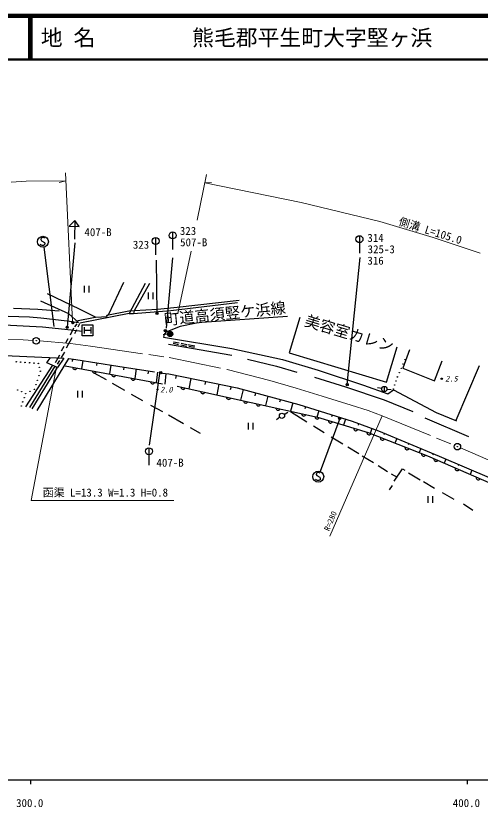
# Model space of a CAD drawing. Units: millimetres, scale not verified. Extents: x 40000 to 680000, y 20000 to 380000.
# Drawn here: x 364665 to 470996, y 198715 to 380000 of the extents above; entities that cross this region are included whole.
import ezdxf
from ezdxf.enums import TextEntityAlignment as Align

# ---------------------------------------------------------------- set-up
doc = ezdxf.new("R2010")
doc.units = ezdxf.units.MM
doc.header["$LTSCALE"] = 1000
doc.linetypes.add('CHAIN', pattern=[18.5, 12, -1.5, 3.5, -1.5])
for name, color, linetype, lineweight in [('M-BGD', 7, 'Continuous', 25), ('M-BGD-EXST', 7, 'Continuous', 25), ('M-BMK', 2, 'CHAIN', 13), ('M-BMK-SRVR', 3, 'Continuous', 25), ('M-STR-HTXT', 7, 'Continuous', 13), ('M-STR-STRC', 7, 'Continuous', 25), ('M-TTL', 2, 'Continuous', 140), ('M-TTL-BAND', 7, 'Continuous', 25), ('M-TTL-LINE', 7, 'Continuous', 50)]:
    doc.layers.add(name, color=color, linetype=linetype, lineweight=lineweight)
doc.layers.add('M-BMK-HTXT', color=7, linetype='Continuous')
doc.layers.add('M-TTL-TXT', color=7, linetype='Continuous')
doc.styles.add('ＭＳ ゴシック', font='')
doc.styles.get('ＭＳ ゴシック').set_extended_font_data('MS Gothic')

msp = doc.modelspace()

# ---------------------------------------------------------------- linework, layer by layer
at = {"layer": 'M-BGD'}
for p, q in [((380287, 318144), (380287, 316644)), ((381427, 316644), (381427, 318144)), ((389285, 318893), (385867, 311590)), ((394308, 318659), (390596, 311777)), ((395244, 318659), (391780, 312433)), ((371822, 316412), (379172, 312901)), ((394997, 316614), (394997, 315114)), ((396137, 315114), (396137, 316614)), ((376824, 311695), (370420, 314653)), ((400146, 312479), (415422, 314352)), ((415843, 314820), (401611, 313182)), ((364121, 313058), (369731, 312777)), ((369731, 312777), (374600, 312450)), ((379172, 312901), (382964, 310934)), ((390559, 312368), (385534, 311370)), ((391780, 312433), (390559, 312368)), ((391625, 311777), (400146, 312479)), ((391780, 312433), (391625, 311777)), ((397070, 312761), (391780, 312433)), ((401611, 313182), (397070, 312761)), ((359980, 311278), (367821, 311044)), ((367821, 311044), (370376, 310851)), ((370376, 310851), (376404, 310091)), ((376404, 310091), (378996, 309710)), ((378996, 309710), (376824, 311695)), ((378523, 310142), (382850, 310994)), ((390596, 311777), (379332, 309602)), ((382964, 310934), (385611, 311126)), ((385534, 311370), (385867, 311590)), ((385611, 311126), (385534, 311370)), ((390596, 311777), (391625, 311777)), ((426858, 311109), (407256, 309759)), ((429707, 310914), (427254, 302807)), ((377896, 308454), (377086, 306878)), ((378662, 309445), (378121, 308770)), ((378977, 308770), (379292, 309490)), ((379828, 306710), (379828, 309210)), ((379828, 309210), (382328, 309210)), ((380328, 308710), (380328, 307210)), ((381828, 308710), (381828, 307210)), ((382328, 309210), (382328, 306710)), ((402312, 308823), (399018, 307531)), ((406020, 309609), (402312, 308823)), ((407256, 309759), (406020, 309609)), ((378166, 307193), (378662, 308139)), ((382328, 306710), (379828, 306710)), ((380328, 307960), (381828, 307960)), ((399402, 307038), (398408, 306929)), ((398610, 307003), (398490, 306404)), ((398490, 306404), (414095, 303752)), ((399018, 307531), (398610, 307003)), ((376590, 306023), (376050, 305032)), ((376275, 303906), (377581, 306338)), ((400720, 305005), (401951, 304692)), ((400762, 305339), (402034, 305057)), ((402462, 304629), (403797, 304327)), ((402493, 304995), (403797, 304734)), ((404089, 304723), (405664, 304421)), ((375690, 304266), (375059, 303141)), ((375104, 301699), (375870, 302960)), ((404277, 304317), (405612, 304066)), ((414095, 303752), (425697, 301261)), ((427254, 302807), (449543, 296061)), ((449543, 296061), (451996, 304168)), ((454778, 303499), (453315, 299286)), ((353086, 302569), (375654, 301573)), ((369533, 289624), (376790, 301469)), ((371769, 300543), (372603, 301708)), ((374699, 302285), (373663, 300529)), ((375654, 301573), (374203, 299467)), ((374204, 300168), (374744, 301024)), ((376790, 301469), (378428, 301282)), ((377609, 301375), (377547, 300831)), ((378428, 301282), (388025, 299737)), ((380028, 301024), (379723, 299132)), ((425697, 301261), (433876, 298854)), ((460513, 296418), (462327, 300983)), ((366970, 290440), (373111, 299950)), ((373598, 299734), (367757, 290253)), ((368393, 289991), (374203, 299467)), ((374203, 299467), (371769, 300543)), ((375947, 299830), (398231, 295710)), ((377684, 299509), (377701, 299384)), ((377701, 299384), (377742, 299275)), ((377742, 299275), (377822, 299158)), ((377822, 299158), (377910, 299081)), ((378412, 299049), (378529, 299129)), ((378529, 299129), (378606, 299217)), ((378606, 299217), (378667, 299327)), ((383227, 300509), (383132, 299919)), ((386426, 299994), (386097, 297954)), ((388025, 299737), (396406, 298473)), ((389422, 299526), (389326, 298888)), ((453315, 299286), (460513, 296418)), ((470753, 299814), (465426, 287291)), ((377910, 299081), (378020, 299020)), ((378020, 299020), (378178, 298991)), ((378178, 298991), (378303, 299008)), ((378303, 299008), (378412, 299049)), ((382141, 298685), (382158, 298560)), ((382158, 298560), (382199, 298451)), ((382199, 298451), (382279, 298334)), ((382279, 298334), (382367, 298257)), ((382367, 298257), (382477, 298196)), ((382477, 298196), (382635, 298167)), ((382551, 298198), (385323, 296654)), ((382635, 298167), (382760, 298184)), ((382760, 298184), (382869, 298225)), ((382869, 298225), (382986, 298305)), ((382986, 298305), (383063, 298393)), ((383063, 298393), (383124, 298503)), ((386597, 297861), (386615, 297736)), ((386615, 297736), (386656, 297627)), ((386656, 297627), (386736, 297510)), ((386736, 297510), (386823, 297433)), ((386823, 297433), (386934, 297372)), ((386934, 297372), (387091, 297343)), ((387091, 297343), (387217, 297360)), ((387217, 297360), (387326, 297401)), ((387326, 297401), (387442, 297481)), ((387442, 297481), (387520, 297569)), ((387520, 297569), (387581, 297679)), ((392216, 299105), (391881, 296885)), ((395009, 298683), (394904, 297989)), ((397126, 298363), (396765, 295981)), ((398267, 298116), (399729, 297972)), ((398998, 298044), (398760, 295624)), ((399729, 297972), (409808, 295921)), ((401409, 297630), (401265, 296921)), ((433876, 298854), (444269, 295389)), ((386761, 295847), (389532, 294233)), ((391054, 297037), (391072, 296912)), ((391072, 296912), (391113, 296803)), ((391113, 296803), (391193, 296686)), ((391193, 296686), (391280, 296609)), ((391280, 296609), (391391, 296548)), ((391391, 296548), (391548, 296519)), ((391548, 296519), (391674, 296536)), ((391674, 296536), (391783, 296577)), ((391783, 296577), (391899, 296657)), ((391899, 296657), (391977, 296745)), ((391977, 296745), (392038, 296855)), ((395511, 296213), (395529, 296088)), ((395529, 296088), (395570, 295979)), ((395570, 295979), (395650, 295862)), ((395650, 295862), (395737, 295785)), ((395737, 295785), (395848, 295724)), ((395848, 295724), (396005, 295695)), ((396005, 295695), (396131, 295712)), ((396131, 295712), (396240, 295753)), ((396240, 295753), (396356, 295833)), ((396356, 295833), (396433, 295921)), ((396433, 295921), (396495, 296032)), ((404768, 296946), (404285, 294569)), ((408128, 296263), (407980, 295534)), ((409808, 295921), (415315, 294748)), ((411185, 295628), (410661, 293167)), ((378757, 294082), (378757, 292582)), ((379897, 292582), (379897, 294082)), ((401648, 295149), (418547, 291434)), ((402478, 294966), (402491, 294841)), ((402491, 294841), (402528, 294730)), ((402528, 294730), (402605, 294611)), ((402605, 294611), (402689, 294531)), ((402689, 294531), (402798, 294466)), ((402798, 294466), (402954, 294432)), ((402954, 294432), (403080, 294445)), ((403080, 294445), (403191, 294482)), ((403191, 294482), (403310, 294558)), ((403310, 294558), (403390, 294643)), ((403390, 294643), (403455, 294752)), ((406984, 293976), (406998, 293850)), ((406998, 293850), (407035, 293739)), ((407035, 293739), (407111, 293620)), ((407896, 293652), (407961, 293761)), ((413939, 295041), (413780, 294298)), ((415315, 294748), (429497, 290986)), ((416734, 294372), (416097, 291972)), ((444269, 295389), (449855, 293420)), ((448458, 294603), (447471, 294767)), ((449050, 295104), (449050, 293904)), ((449649, 294469), (450647, 294410)), ((449855, 293420), (451119, 294356)), ((451119, 294356), (460903, 289159)), ((391041, 293321), (393672, 291848)), ((407111, 293620), (407196, 293540)), ((407196, 293540), (407304, 293475)), ((407304, 293475), (407461, 293441)), ((407461, 293441), (407587, 293454)), ((407587, 293454), (407697, 293491)), ((407697, 293491), (407816, 293568)), ((407816, 293568), (407896, 293652)), ((412891, 292677), (412904, 292551)), ((412904, 292551), (412941, 292441)), ((412941, 292441), (413017, 292322)), ((413017, 292322), (413102, 292242)), ((413102, 292242), (413211, 292177)), ((413211, 292177), (413367, 292142)), ((413367, 292142), (413493, 292156)), ((413493, 292156), (413603, 292193)), ((413603, 292193), (413722, 292269)), ((413722, 292269), (413802, 292354)), ((413802, 292354), (413867, 292462)), ((419570, 293619), (419389, 292936)), ((422406, 292867), (421832, 290701)), ((425243, 292114), (425079, 291499)), ((395496, 290830), (398233, 289322)), ((416833, 291810), (416847, 291685)), ((416847, 291685), (416884, 291574)), ((416884, 291574), (416960, 291455)), ((416960, 291455), (417045, 291375)), ((417045, 291375), (417153, 291310)), ((417153, 291310), (417310, 291276)), ((417310, 291276), (417436, 291289)), ((417436, 291289), (417546, 291326)), ((417546, 291326), (417665, 291402)), ((417665, 291402), (417745, 291487)), ((417745, 291487), (417810, 291596)), ((418547, 291434), (433729, 288049)), ((419701, 291176), (419714, 291050)), ((419714, 291050), (419751, 290940)), ((419751, 290940), (419827, 290820)), ((419827, 290820), (419911, 290740)), ((419911, 290740), (420020, 290675)), ((420020, 290675), (420176, 290640)), ((420176, 290640), (420302, 290653)), ((420302, 290653), (420412, 290690)), ((420412, 290690), (420532, 290766)), ((420532, 290766), (420612, 290850)), ((420612, 290850), (420677, 290959)), ((424210, 290171), (424223, 290045)), ((428079, 291362), (427565, 289423)), ((429497, 290986), (441651, 287138)), ((431016, 290505), (430852, 289986)), ((399601, 288620), (403074, 286585)), ((424223, 290045), (424260, 289935)), ((424260, 289935), (424336, 289815)), ((424336, 289815), (424420, 289735)), ((424420, 289735), (424529, 289670)), ((424529, 289670), (424685, 289635)), ((424685, 289635), (424811, 289648)), ((424811, 289648), (424921, 289685)), ((424921, 289685), (425041, 289761)), ((425041, 289761), (425121, 289845)), ((425121, 289845), (425186, 289954)), ((426118, 288701), (426964, 289235)), ((427542, 289353), (431295, 286957)), ((430090, 288861), (430103, 288735)), ((430103, 288735), (430140, 288624)), ((430140, 288624), (430216, 288505)), ((430216, 288505), (430300, 288424)), ((430300, 288424), (430409, 288359)), ((430409, 288359), (430565, 288324)), ((430565, 288324), (430691, 288337)), ((430691, 288337), (430801, 288374)), ((430801, 288374), (430921, 288450)), ((430921, 288450), (431001, 288535)), ((431001, 288535), (431066, 288643)), ((434055, 289543), (433592, 288080)), ((437093, 288581), (436959, 288155)), ((460903, 289159), (465573, 287230)), ((417869, 286770), (417869, 285270)), ((419009, 285270), (419009, 286770)), ((425128, 288024), (424324, 287429)), ((433173, 288173), (433185, 288048)), ((433185, 288048), (433222, 287937)), ((433222, 287937), (433298, 287818)), ((433298, 287818), (433383, 287737)), ((433383, 287737), (433491, 287672)), ((433491, 287672), (433647, 287637)), ((433647, 287637), (433773, 287650)), ((433729, 288049), (445324, 284512)), ((433773, 287650), (433884, 287687)), ((433884, 287687), (434003, 287763)), ((434003, 287763), (434083, 287847)), ((434083, 287847), (434149, 287956)), ((436233, 287286), (436236, 287159)), ((436236, 287159), (436264, 287046)), ((436264, 287046), (436330, 286921)), ((436330, 286921), (436409, 286835)), ((436409, 286835), (436512, 286761)), ((436512, 286761), (436665, 286715)), ((436665, 286715), (436791, 286718)), ((436791, 286718), (436904, 286746)), ((436904, 286746), (437029, 286813)), ((437029, 286813), (437116, 286891)), ((437116, 286891), (437189, 286994)), ((440132, 287619), (439692, 286230)), ((441651, 287138), (447701, 284935)), ((443164, 286588), (443024, 286205)), ((404618, 285673), (406863, 284410)), ((432807, 286051), (435242, 284574)), ((442030, 285517), (442033, 285391)), ((442033, 285391), (442061, 285277)), ((442061, 285277), (442128, 285153)), ((442128, 285153), (442206, 285066)), ((442206, 285066), (442309, 284993)), ((442309, 284993), (442462, 284946)), ((442462, 284946), (442588, 284949)), ((442588, 284949), (442702, 284978)), ((442702, 284978), (442826, 285044)), ((442826, 285044), (442913, 285122)), ((442913, 285122), (442986, 285225)), ((446189, 285486), (445771, 284338)), ((447701, 284935), (461617, 279109)), ((436839, 283576), (439574, 281919)), ((445081, 284607), (445075, 284481)), ((445075, 284481), (445095, 284366)), ((445095, 284366), (445151, 284236)), ((445151, 284236), (445223, 284144)), ((445223, 284144), (445320, 284063)), ((445320, 284063), (445469, 284005)), ((445324, 284512), (458959, 279187)), ((445469, 284005), (445595, 283998)), ((445595, 283998), (445710, 284018)), ((445710, 284018), (445840, 284075)), ((445840, 284075), (445932, 284146)), ((445932, 284146), (446013, 284243)), ((448136, 283414), (448129, 283288)), ((448129, 283288), (448149, 283173)), ((448149, 283173), (448205, 283043)), ((448205, 283043), (448277, 282951)), ((448277, 282951), (448374, 282870)), ((448374, 282870), (448523, 282812)), ((448523, 282812), (448649, 282805)), ((448649, 282805), (448764, 282825)), ((448764, 282825), (448894, 282882)), ((448894, 282882), (448986, 282953)), ((449093, 284352), (448951, 284014)), ((448986, 282953), (449067, 283050)), ((451876, 283187), (451432, 282127)), ((440672, 281280), (443228, 279703)), ((453777, 281211), (453771, 281084)), ((453771, 281084), (453791, 280969)), ((454659, 282022), (454534, 281724)), ((443985, 279215), (446540, 277698)), ((453791, 280969), (453847, 280840)), ((453847, 280840), (453919, 280747)), ((453919, 280747), (454016, 280667)), ((454016, 280667), (454165, 280608)), ((454165, 280608), (454291, 280602)), ((454291, 280602), (454406, 280621)), ((454406, 280621), (454536, 280678)), ((454536, 280678), (454628, 280750)), ((454628, 280750), (454709, 280847)), ((457442, 280857), (457055, 279931)), ((457541, 279741), (457535, 279614)), ((457535, 279614), (457554, 279499)), ((457554, 279499), (457611, 279370)), ((457611, 279370), (457682, 279278)), ((457682, 279278), (457779, 279197)), ((457779, 279197), (457928, 279138)), ((458170, 279152), (458299, 279208)), ((458299, 279208), (458392, 279280)), ((458392, 279280), (458472, 279377)), ((458959, 279187), (476065, 271712)), ((460225, 279691), (460112, 279422)), ((457928, 279138), (458055, 279132)), ((458055, 279132), (458170, 279152)), ((460381, 278565), (460370, 278439)), ((460370, 278439), (460385, 278324)), ((460385, 278324), (460436, 278192)), ((460436, 278192), (460504, 278097)), ((460504, 278097), (460598, 278012)), ((460598, 278012), (460745, 277948)), ((460745, 277948), (460871, 277937)), ((460871, 277937), (460986, 277952)), ((460986, 277952), (461118, 278003)), ((461118, 278003), (461213, 278071)), ((461213, 278071), (461298, 278165)), ((461617, 279109), (473601, 274011)), ((463115, 278472), (462720, 277543)), ((447638, 276999), (449794, 275622)), ((451332, 273386), (453208, 276221)), ((453208, 276221), (453727, 275881)), ((465245, 276440), (465234, 276314)), ((465234, 276314), (465249, 276198)), ((465249, 276198), (465300, 276067)), ((465300, 276067), (465368, 275972)), ((465368, 275972), (465462, 275887)), ((465462, 275887), (465609, 275823)), ((465609, 275823), (465735, 275811)), ((465735, 275811), (465850, 275826)), ((465850, 275826), (465982, 275878)), ((465982, 275878), (466077, 275945)), ((466111, 277197), (465985, 276900)), ((466077, 275945), (466162, 276039)), ((469107, 275923), (468687, 274936)), ((450633, 275083), (451952, 274323)), ((454584, 275296), (457266, 273687)), ((470073, 274330), (470062, 274204)), ((470062, 274204), (470077, 274088)), ((470077, 274088), (470128, 273957)), ((470128, 273957), (470196, 273862)), ((470196, 273862), (470290, 273777)), ((470290, 273777), (470437, 273713)), ((470678, 273717), (470810, 273768)), ((470810, 273768), (470905, 273836)), ((470905, 273836), (470990, 273930)), ((450830, 272385), (450140, 271389)), ((458032, 273304), (460561, 271772)), ((470437, 273713), (470563, 273702)), ((470563, 273702), (470678, 273717)), ((462323, 270776), (464928, 269243)), ((458982, 269944), (458982, 268444)), ((460122, 268444), (460122, 269944)), ((467150, 268170), (469295, 266791))]:
    msp.add_line(p, q, dxfattribs=at)
for centre, radius in [((396973, 311819), 250), ((396973, 311819), 150), ((396973, 311819), 50), ((376424, 308648), 250), ((376424, 308648), 150), ((376424, 308648), 50), ((377722, 309688), 250), ((377722, 309688), 150), ((377722, 309688), 50), ((398917, 307889), 250), ((398917, 307889), 150), ((398917, 307889), 50), ((399998, 307103), 600), ((399998, 307103), 528), ((399998, 307103), 456), ((399998, 307103), 384), ((399998, 307103), 312), ((399998, 307103), 240), ((399998, 307103), 168), ((399998, 307103), 96), ((399998, 307103), 24), ((453782, 301241), 50), ((364754, 300742), 50), ((365769, 300665), 50), ((366783, 300588), 50), ((367798, 300511), 50), ((368812, 300434), 50), ((369827, 300357), 50), ((369827, 300357), 50), ((370056, 299474), 50), ((452919, 299264), 50), ((453350, 300253), 50), ((369948, 297556), 50), ((370286, 298592), 50), ((397847, 298254), 250), ((397847, 298254), 150), ((397847, 298254), 50), ((452056, 297288), 50), ((452487, 298276), 50), ((369272, 295485), 50), ((369610, 296521), 50), ((451740, 296360), 50), ((462205, 296870), 150), ((462205, 296870), 90), ((462205, 296870), 30), ((365066, 294301), 50), ((365987, 293880), 50), ((367921, 293954), 50), ((368935, 294449), 50), ((397101, 294390), 150), ((397101, 294390), 90), ((397101, 294390), 30), ((449050, 294504), 600), ((451110, 294504), 50), ((451425, 295432), 50), ((366578, 292513), 50), ((366908, 293458), 50), ((366908, 293458), 50), ((365917, 290621), 50), ((366248, 291567), 50), ((425611, 288380), 600), ((438841, 287755), 250), ((438841, 287755), 150), ((438841, 287755), 50)]:
    msp.add_circle(centre, radius, dxfattribs=at)
at = {"layer": 'M-BGD-EXST'}
for p, q in [((370463, 329036), (370413, 328736)), ((370413, 328736), (370513, 328486)), ((370763, 329186), (370463, 329036)), ((370513, 328486), (371213, 328086)), ((370963, 329186), (370763, 329186)), ((371163, 329136), (370963, 329186)), ((371263, 329036), (371163, 329136)), ((370363, 327536), (370263, 327686)), ((370663, 327386), (370363, 327536)), ((371013, 327386), (370663, 327386)), ((371263, 327536), (371013, 327386)), ((371048, 327011), (373389, 308846)), ((371213, 328086), (371313, 327836)), ((371313, 327836), (371263, 327536))]:
    msp.add_line(p, q, dxfattribs=at)
msp.add_circle((370863, 328236), 1250, dxfattribs=at)
at = {"layer": 'M-BMK'}
for p, q in [((358548, 305980), (366331, 305746)), ((366331, 305746), (368605, 305611)), ((370101, 305508), (377185, 304961)), ((377185, 304961), (381773, 304352)), ((381773, 304352), (399761, 301703)), ((399761, 301703), (413023, 298982)), ((413023, 298982), (422825, 296495)), ((422825, 296495), (428889, 294731)), ((428889, 294731), (434844, 292896)), ((434844, 292896), (441473, 290836)), ((441473, 290836), (445331, 289600)), ((445331, 289600), (448552, 288401)), ((448552, 288401), (465087, 281584)), ((466469, 281001), (556833, 242036))]:
    msp.add_line(p, q, dxfattribs=at)
at = {"layer": 'M-BMK-SRVR'}
for centre, radius in [((369354, 305566), 750), ((369354, 305566), 30), ((465780, 281298), 750), ((465780, 281298), 30)]:
    msp.add_circle(centre, radius, dxfattribs=at)
at = {"layer": 'M-STR-HTXT'}
for p, q in [((376004, 344036), (377674, 309998)), ((408307, 343660), (406201, 333185)), ((363606, 341922), (367039, 342133)), ((376093, 342223), (367039, 342133)), ((376093, 342223), (374597, 341788)), ((407915, 341712), (409469, 341825)), ((407915, 341712), (430041, 337218)), ((430041, 337218), (448052, 332859)), ((448052, 332859), (460213, 329201)), ((460213, 329201), (471003, 325635)), ((404791, 326098), (401748, 311772)), ((373980, 299565), (368212, 268991)), ((448552, 288401), (436564, 260789)), ((368212, 268991), (400857, 268991))]:
    msp.add_line(p, q, dxfattribs=at)
for radius in [250, 150, 50]:
    msp.add_circle((377722, 309688), radius, dxfattribs=at)
at = {"layer": 'M-STR-STRC'}
for p, q in [((376898, 331829), (378157, 333088)), ((376898, 331829), (379175, 331709)), ((378157, 333088), (378127, 328803)), ((379175, 331709), (378157, 333088)), ((400564, 330507), (400564, 326507)), ((396681, 329213), (396681, 325213)), ((443357, 329636), (443357, 325636)), ((378156, 328030), (376424, 308648)), ((400531, 324553), (399079, 308448)), ((440555, 295508), (443526, 324622)), ((396785, 323991), (396973, 311819)), ((357073, 309462), (370800, 308777)), ((370800, 308777), (377355, 308075)), ((377355, 308075), (379829, 307777)), ((399601, 304772), (414132, 302263)), ((417690, 301371), (424361, 299733)), ((424361, 299733), (429043, 298387)), ((395276, 281674), (397662, 298100)), ((433025, 297239), (440188, 295038)), ((440188, 295038), (449036, 291995)), ((449036, 291995), (455591, 289327)), ((438841, 287755), (434347, 275621)), ((458339, 287932), (468346, 283660)), ((395136, 281039), (395136, 277039)), ((433426, 273730), (433326, 273880)), ((433526, 275230), (433476, 274930)), ((433476, 274930), (433576, 274680)), ((433826, 275380), (433526, 275230)), ((433576, 274680), (434276, 274280)), ((434026, 275380), (433826, 275380)), ((434226, 275330), (434026, 275380)), ((434326, 275230), (434226, 275330)), ((434276, 274280), (434376, 274030)), ((434376, 274030), (434326, 273730)), ((433726, 273580), (433426, 273730)), ((434076, 273580), (433726, 273580)), ((434326, 273730), (434076, 273580))]:
    msp.add_line(p, q, dxfattribs=at)
for centre, radius in [((400564, 329707), 800), ((396681, 328413), 800), ((443357, 328836), 800), ((396973, 311819), 250), ((396973, 311819), 150), ((396973, 311819), 50), ((376424, 308648), 250), ((376424, 308648), 150), ((376424, 308648), 50), ((398917, 307889), 250), ((398917, 307889), 150), ((398917, 307889), 50), ((397847, 298254), 250), ((397847, 298254), 150), ((397847, 298254), 50), ((440555, 295508), 250), ((440555, 295508), 150), ((440555, 295508), 50), ((397101, 294390), 150), ((397101, 294390), 90), ((397101, 294390), 30), ((438841, 287755), 250), ((438841, 287755), 150), ((438841, 287755), 50), ((395136, 280239), 800), ((433926, 274430), 1250)]:
    msp.add_circle(centre, radius, dxfattribs=at)
at = {"layer": 'M-TTL'}
msp.add_line((680000, 380000), (40000, 380000), dxfattribs=at)
at = {"layer": 'M-TTL-BAND'}
for p, q in [((40000, 205000), (579000, 205000)), ((368000, 205000), (368000, 204000)), ((468000, 205000), (468000, 204000))]:
    msp.add_line(p, q, dxfattribs=at)
at = {"layer": 'M-TTL-LINE'}
for p, q in [((367750, 380000), (367750, 370000)), ((368250, 380000), (368250, 370000)), ((40000, 370000), (680000, 370000))]:
    msp.add_line(p, q, dxfattribs=at)

# ---------------------------------------------------------------- texts
at = {"layer": 'M-BGD', "style": 'ＭＳ ゴシック'}
msp.add_text('美容室カレン', height=2566, rotation=343.2, dxfattribs=at).set_placement((441048, 307268), align=Align.MIDDLE_CENTER)
at = {"layer": 'M-BGD', "style": 'ＭＳ ゴシック', "oblique": 15}
for s, p in [('2.5', (464408, 296885)), ('2.0', (399134, 294371))]:
    msp.add_text(s, height=1320, dxfattribs=at).set_placement(p, align=Align.MIDDLE_CENTER)
at = {"layer": 'M-BMK-HTXT', "style": 'ＭＳ ゴシック'}
msp.add_text('町道高須竪ケ浜線', height=2566, rotation=5.7, dxfattribs=at).set_placement((412534, 311812), align=Align.MIDDLE_CENTER)
at = {"layer": 'M-STR-HTXT', "style": 'ＭＳ ゴシック'}
for s, height, rotation, p in [('側溝 L=105.0', 1833, 342.7, (459588, 330764)), ('R=280', 1320, 67, (436707, 264279))]:
    msp.add_text(s, height=height, rotation=rotation, dxfattribs=at).set_placement(p, align=Align.MIDDLE_CENTER)
msp.add_text('函渠 L=13.3 W=1.3 H=0.8', height=1833, dxfattribs=at).set_placement((385175, 270792), align=Align.MIDDLE_CENTER)
at = {"layer": 'M-STR-STRC', "style": 'ＭＳ ゴシック'}
for s, p in [('407-B', (383492, 330442)), ('323', (404096, 330730)), ('314', (447034, 329136)), ('323', (393329, 327566)), ('507-B', (405401, 328120)), ('325-3', (448339, 326526)), ('316', (447034, 323916)), ('407-B', (399987, 277632))]:
    msp.add_text(s, height=1833, dxfattribs=at).set_placement(p, align=Align.MIDDLE_CENTER)
at = {"layer": 'M-TTL-BAND', "style": 'ＭＳ ゴシック'}
for s, p in [('300.0', (367844, 198195)), ('400.0', (467844, 198195))]:
    msp.add_text(s, height=1833, dxfattribs=at).set_placement(p, align=Align.BOTTOM_CENTER)
at = {"layer": 'M-TTL-TXT', "style": 'ＭＳ ゴシック'}
for s, p in [('地 名', (370380, 375000)), ('熊毛郡平生町大字堅ヶ浜', (405024, 375000))]:
    msp.add_text(s, height=3666, dxfattribs=at).set_placement(p, align=Align.MIDDLE_LEFT)

doc.saveas('drawing.dxf')
